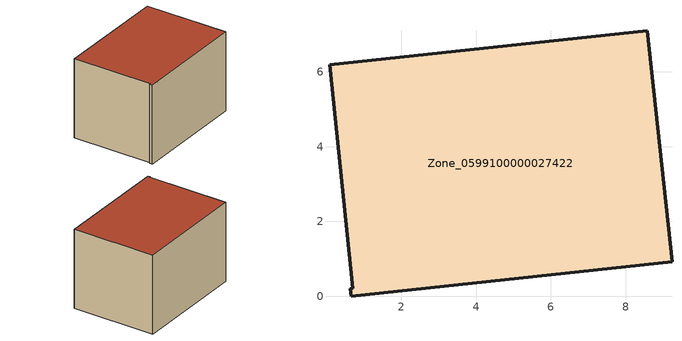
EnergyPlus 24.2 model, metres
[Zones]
Zone_0599100000027422
 floor ground (C_G): 0.08,6.19 8.58,7.1 9.24,0.92 0.66,0 0.64,0.2 0.7,0.21 z3.3
 wall outside (C_F): 9.24,0.92 8.58,7.1 0.08,6.19 0.7,0.21 0.64,0.2 0.66,0 9.24,0.92 z3.3:9.23
 roof outside (C_R): 8.58,7.1 0.08,6.19 0.7,0.21 0.64,0.2 0.66,0 9.24,0.92 z9.23
[BUILDING]
Pand.0599100000027422: North Axis=0; Terrain=City; Loads Convergence Tolerance Value=0.04; Temperature Convergence Tolerance Value=0.4; Solar Distribution=FullExterior; Maximum Number of Warmup Days=25; Minimum Number of Warmup Days=1
[Site:Location]
Rotterdam.The.Hague.AP_ZH_NLD Design_Conditions: Latitude=51.96; Longitude=4.45; Time Zone=1; Elevation=-4.5
[SITE:GROUNDTEMPERATURE:BUILDINGSURFACE]
18, 18, 18, 18, 18, 18, 18, 18, 18, 18, 18, 18
[MATERIAL] Thermal Absorptance=0.9; Solar Absorptance=0.7; Visible Absorptance=0.7
Name | Roughness | Thickness | Conductivity | Density | Specific Heat
G.TI.1946-1964 | MediumSmooth | 0.15 | 1 | 540 | 1210
F.TI.1946-1964 | Rough | 0.3 | 0.857143 | 1920 | 840
R.TI.1946-1964 | MediumRough | 0.2 | 0.277778 | 1500 | 1000
[CONSTRUCTION]
C_G: G.TI.1946-1964
C_F: F.TI.1946-1964
C_R: R.TI.1946-1964
[ZONE]
Zone_0599100000027422: Type=1; Multiplier=1; Ceiling Height=Autocalculate; Volume=Autocalculate; Floor Area=autocalculate; Part of Total Floor Area=Yes
[ZONEINFILTRATION:DESIGNFLOWRATE]
Infil_Zone_0599100000027422: Zone or ZoneList or Space or SpaceList=Zone_0599100000027422; Schedule=AlwaysOn; Design Flow Rate Calculation Method=Flow/Area; Flow Rate per Floor Area=0.003; Constant Term Coefficient=1; Temperature Term Coefficient=0; Velocity Term Coefficient=0; Velocity Squared Term Coefficient=0
[HVACTEMPLATE:ZONE:IDEALLOADSAIRSYSTEM]
Zone_0599100000027422: Maximum Heating Supply Air Temperature=50; Minimum Cooling Supply Air Temperature=13; Maximum Heating Supply Air Humidity Ratio=0.0156; Minimum Cooling Supply Air Humidity Ratio=0.0077; Heating Limit=NoLimit; Cooling Limit=NoLimit; Dehumidification Control Type=ConstantSensibleHeatRatio; Cooling Sensible Heat Ratio=0.7; Dehumidification Setpoint=60; Humidification Control Type=None; Humidification Setpoint=30; Outdoor Air Method=None; Outdoor Air Flow Rate per Person=0.00944; Outdoor Air Flow Rate per Zone Floor Area=0; Outdoor Air Flow Rate per Zone=0; Demand Controlled Ventilation Type=None; Outdoor Air Economizer Type=NoEconomizer; Heat Recovery Type=None; Sensible Heat Recovery Effectiveness=0.7; Latent Heat Recovery Effectiveness=0.65
[ZONECONTROL:THERMOSTAT]
ThermostatControl_Zone_0599100000027422: Zone or ZoneList=Zone_0599100000027422; Control Type Schedule=DualSetpointControlType; Control 1=Thermostat_Zone_0599100000027422; Temperature Difference Between Cutout And Setpoint=0
[THERMOSTATSETPOINT:DUALSETPOINT]
Thermostat_Zone_0599100000027422: Heating Setpoint Temperature Schedule=HeatingSetpoint_Zone_0599100000027422; Cooling Setpoint Temperature Schedule=CoolingSetpoint_Zone_0599100000027422
[SCHEDULE:COMPACT]
HeatingSetpoint_Zone_0599100000027422: Through: 12/31, For: AllDays, Until: 24:00, 21
CoolingSetpoint_Zone_0599100000027422: Through: 12/31, For: AllDays, Until: 24:00, 24
DualSetpointControlType: Through: 12/31, For: AllDays, Until: 24:00, 4
AlwaysOn: Through: 12/31, For: AllDays, Until: 24:00, 1
